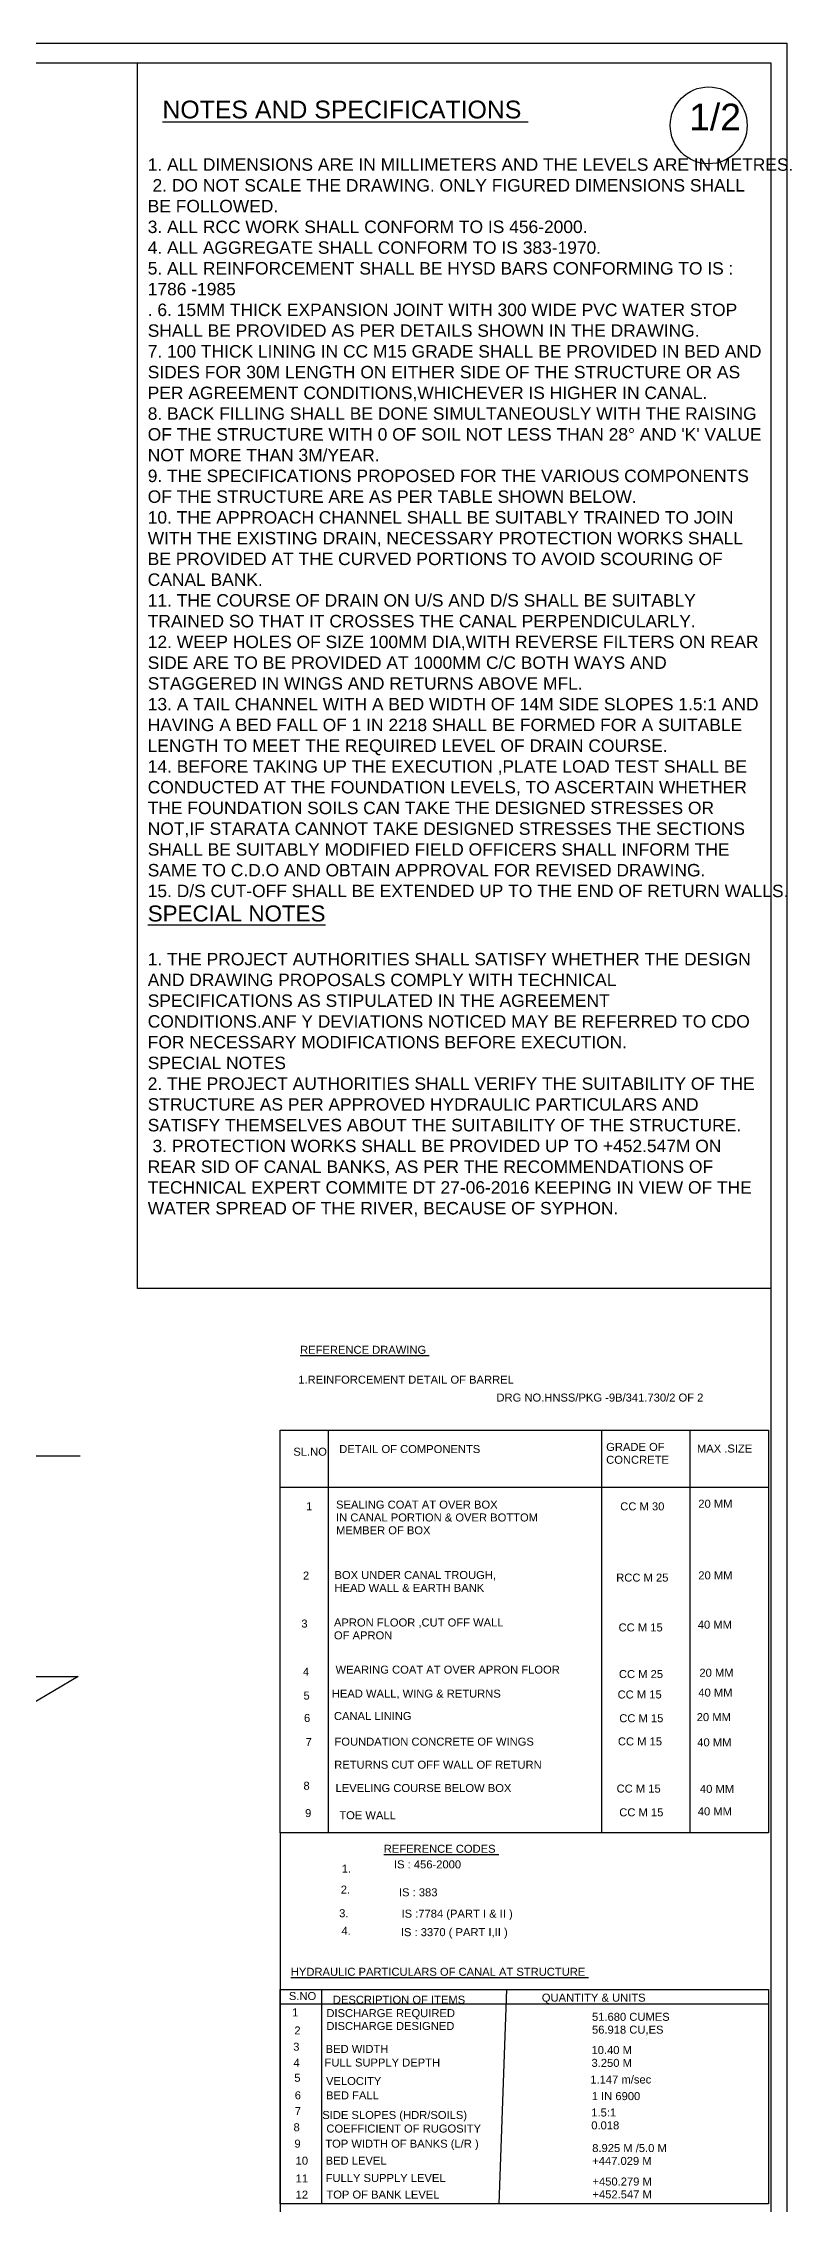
# Model space of a CAD drawing. Header units: millimetres. Extents: x 1443109 to 1578238, y 45507392 to 45603504.
# Drawn here: x 1557198 to 1578238, y 45542738 to 45603504 of the extents above; entities that cross this region are included whole.
import ezdxf

# ---------------------------------------------------------------- set-up
doc = ezdxf.new("R2010")
doc.units = ezdxf.units.MM
doc.header["$MEASUREMENT"] = 0
for name, color, linetype in [('DIMENSIONS', 7, 'Continuous'), ('DRAWING', 2, 'Continuous'), ('TEXT', 7, 'Continuous')]:
    doc.layers.add(name, color=color, linetype=linetype)
doc.styles.get("Standard").update_dxf_attribs({"font": 'arial.ttf', "height": 225})

msp = doc.modelspace()

# ---------------------------------------------------------------- linework, layer by layer
at = {"layer": 'DIMENSIONS', "color": 0}
msp.add_lwpolyline([(1577648.5, 45507856), (1443672.5, 45507856), (1443672.5, 45602955), (1577648.5, 45602955)], close=True, dxfattribs=at)
msp.add_circle((1575903, 45601195.5), 1080.5, dxfattribs=at)
at = {"layer": 'DRAWING', "color": 0}
msp.add_lwpolyline([(1443109, 45603504.5), (1578100, 45603504.5), (1578100, 45507392), (1443109, 45507392)], close=True, dxfattribs=at)
for points in [[(1577648.5, 45568496), (1559845.5, 45568496), (1559845.5, 45602955)], [(1556533, 45557588), (1558182, 45557588), (1554846.5, 45555616.5), (1556533, 45555616.5)]]:
    msp.add_lwpolyline(points, dxfattribs=at)
msp.add_lwpolyline([(1535384.5, 45577757), (1548140, 45577744.5, -0.3173887), (1554668, 45570503.5, -0.1210352), (1554692.5, 45568002), (1554692, 45563794.5), (1558240.5, 45563794.5)], format="xyb", dxfattribs=at)
at = {"layer": 'TEXT', "color": 0}
for points in [[(1563858.5, 45564516.5), (1577583, 45564516.5), (1577583, 45553196.5), (1563858.5, 45553196.5)], [(1563858.5, 45548793.5), (1577580, 45548793.5), (1577580, 45542761), (1563858.5, 45542761)]]:
    msp.add_lwpolyline(points, close=True, dxfattribs=at)
for points in [[(1565207.5, 45564516.5), (1565207.5, 45553196.5)], [(1572902.5, 45553196.5), (1572902.5, 45564516.5)], [(1575369, 45564516.5), (1575369, 45553196.5)], [(1563858.5, 45562916), (1577583, 45562916)], [(1563858.5, 45553196.5), (1563858.5, 45507918)], [(1563858.5, 45548382.5), (1577580, 45548382.5)], [(1565019, 45548793.5), (1565019, 45542761)], [(1570221.5, 45548793.5), (1570007.5, 45542761)]]:
    msp.add_lwpolyline(points, dxfattribs=at)

# ---------------------------------------------------------------- texts
at = {"layer": 'DIMENSIONS', "color": 0}
for s, height, p in [('%%UNOTES AND SPECIFICATIONS ', 500, (1560548.5, 45601391)), ('1/2', 750, (1575355.1, 45601055.8)), ('%%UREFERENCE DRAWING ', 225, (1564418.5, 45566660.5)), ('1.REINFORCEMENT DETAIL OF BARREL ', 225, (1564366.8, 45565821.5)), ('DRG NO.HNSS/PKG -9B/341.730/2 OF 2', 225, (1569937.7, 45565318.2))]:
    msp.add_text(s, height=height, dxfattribs=at).set_placement(p)
at = {"layer": 'DIMENSIONS', "color": 0, "insert": (1560135.5, 45600268.8), "char_height": 350, "width": 17204.805, "attachment_point": 1}
msp.add_mtext("1. ALL DIMENSIONS ARE IN MILLIMETERS AND THE LEVELS ARE IN METRES.\\P 2. DO NOT SCALE THE DRAWING. ONLY FIGURED DIMENSIONS SHALL BE FOLLOWED. \\P3. ALL RCC WORK SHALL CONFORM TO IS 456-2000. \\P4. ALL AGGREGATE SHALL CONFORM TO IS 383-1970. \\P5. ALL REINFORCEMENT SHALL BE HYSD BARS CONFORMING TO IS : 1786 -1985\\P. 6. 15MM THICK EXPANSION JOINT WITH 300 WIDE PVC WATER STOP SHALL BE PROVIDED AS PER DETAILS SHOWN IN THE DRAWING. \\P7. 100 THICK LINING IN CC M15 GRADE SHALL BE PROVIDED IN BED AND SIDES FOR 30M LENGTH ON EITHER SIDE OF THE STRUCTURE OR AS PER AGREEMENT CONDITIONS,WHICHEVER IS HIGHER IN CANAL. \\P8. BACK FILLING SHALL BE DONE SIMULTANEOUSLY WITH THE RAISING OF THE STRUCTURE WITH 0 OF SOIL NOT LESS THAN 28° AND 'K' VALUE NOT MORE THAN 3M/YEAR. \\P9. THE SPECIFICATIONS PROPOSED FOR THE VARIOUS COMPONENTS OF THE STRUCTURE ARE AS PER TABLE SHOWN BELOW. \\P10. THE APPROACH CHANNEL SHALL BE SUITABLY TRAINED TO JOIN WITH THE EXISTING DRAIN, NECESSARY PROTECTION WORKS SHALL BE PROVIDED AT THE CURVED PORTIONS TO AVOID SCOURING OF CANAL BANK. \\P11. THE COURSE OF DRAIN ON U/S AND D/S SHALL BE SUITABLY TRAINED SO THAT IT CROSSES THE CANAL PERPENDICULARLY. \\P12. WEEP HOLES OF SIZE 100MM DIA,WITH REVERSE FILTERS ON REAR SIDE ARE TO BE PROVIDED AT 1000MM C/C BOTH WAYS AND STAGGERED IN WINGS AND RETURNS ABOVE MFL. \\P13. A TAIL CHANNEL WITH A BED WIDTH OF 14M SIDE SLOPES 1.5:1 AND HAVING A BED FALL OF 1 IN 2218 SHALL BE FORMED FOR A SUITABLE LENGTH TO MEET THE REQUIRED LEVEL OF DRAIN COURSE. \\P14. BEFORE TAKING UP THE EXECUTION ,PLATE LOAD TEST SHALL BE CONDUCTED AT THE FOUNDATION LEVELS, TO ASCERTAIN WHETHER THE FOUNDATION SOILS CAN TAKE THE DESIGNED STRESSES OR NOT,IF STARATA CANNOT TAKE DESIGNED STRESSES THE SECTIONS SHALL BE SUITABLY MODIFIED FIELD OFFICERS SHALL INFORM THE SAME TO C.D.O AND OBTAIN APPROVAL FOR REVISED DRAWING. \\P15. D/S CUT-OFF SHALL BE EXTENDED UP TO THE END OF RETURN WALLS. \\P{\\H1.2857x;\\LSPECIAL NOTES }\\P\\P1. THE PROJECT AUTHORITIES SHALL SATISFY WHETHER THE DESIGN AND DRAWING PROPOSALS COMPLY WITH TECHNICAL SPECIFICATIONS AS STIPULATED IN THE AGREEMENT CONDITIONS.ANF Y DEVIATIONS NOTICED MAY BE REFERRED TO CDO FOR NECESSARY MODIFICATIONS BEFORE EXECUTION. \\PSPECIAL NOTES  \\P2. THE PROJECT AUTHORITIES SHALL VERIFY THE SUITABILITY OF THE STRUCTURE AS PER APPROVED HYDRAULIC PARTICULARS AND SATISFY THEMSELVES ABOUT THE SUITABILITY OF THE STRUCTURE.\\P 3. PROTECTION WORKS SHALL BE PROVIDED UP TO +452.547M ON REAR SID OF CANAL BANKS, AS PER THE RECOMMENDATIONS OF TECHNICAL EXPERT COMMITE DT 27-06-2016 KEEPING IN VIEW OF THE WATER SPREAD OF THE RIVER, BECAUSE OF SYPHON. ", dxfattribs=at)
at = {"layer": 'TEXT', "color": 0}
for s, p in [('DETAIL OF COMPONENTS ', (1565518.4, 45563870.5)), ('GRADE OF ', (1573022, 45563930.5)), ('MAX .SIZE ', (1575573.2, 45563885.5)), ('SL.NO ', (1564228, 45563795.5)), ('CONCRETE ', (1573022, 45563569.1)), ('1', (1564588.4, 45562263.5)), ('SEALING COAT AT OVER BOX ', (1565429.6, 45562308.9)), ('CC M 30', (1573417.6, 45562259.6)), ('20 MM', (1575612.4, 45562334.1)), ('MEMBER OF BOX', (1565429.6, 45561586)), ('IN CANAL PORTION & OVER BOTTOM ', (1565429.6, 45561947.4)), ('2', (1564498.3, 45560314)), ('BOX UNDER CANAL TROUGH,', (1565384.6, 45560329.4)), ('RCC M 25', (1573304.7, 45560256.8)), ('20 MM', (1575612.4, 45560319.1)), ('HEAD WALL & EARTH BANK ', (1565384.6, 45559968)), ('3', (1564453.3, 45558964.4)), ('APRON FLOOR ,CUT OFF WALL', (1565369.6, 45558994.8)), ('OF APRON ', (1565369.6, 45558633.4)), ('CC M 15', (1573370.6, 45558855.8)), ('40 MM', (1575597.1, 45558933.5)), ('4', (1564498.3, 45557614.8)), ('WEARING COAT AT OVER APRON FLOOR ', (1565414.8, 45557669.7)), ('CC M 25', (1573380.4, 45557544.5)), ('20 MM', (1575642.5, 45557582.4)), ('5', (1564513.3, 45556940)), ('HEAD WALL, WING & RETURNS', (1565309.7, 45556994.9)), ('CC M 15', (1573342.8, 45556970.9)), ('40 MM', (1575612.2, 45557023.8)), ('6', (1564528.3, 45556310.1)), ('CANAL LINING ', (1565369.8, 45556365.1)), ('CC M 15', (1573389.8, 45556303.3)), ('20 MM', (1575567.3, 45556334.4)), ('7', (1564573.4, 45555635.3)), ('FOUNDATION CONCRETE OF WINGS ', (1565384.8, 45555645.3)), ('CC M 15', (1573352, 45555651.5)), ('40 MM', (1575582.1, 45555625.4)), ('RETURNS CUT OFF WALL OF RETURN ', (1565377.8, 45554996.9)), ('8', (1564513.3, 45554405.7)), ('LEVELING COURSE BELOW BOX', (1565414.8, 45554340.7)), ('CC M 15', (1573314.4, 45554325.7)), ('40 MM', (1575657.3, 45554317.2)), ('9', (1564558.7, 45553636.6)), ('TOE WALL ', (1565519.8, 45553575.9)), ('CC M 15', (1573389.7, 45553658.1)), ('40 MM', (1575597.1, 45553685.6)), ('%%UREFERENCE CODES ', (1566769.5, 45552633)), ('1.', (1565589.3, 45552073.6)), ('IS : 456-2000', (1567057, 45552194.6)), ('2.', (1565562.8, 45551486.7)), ('IS : 383', (1567196.5, 45551409.6)), ('3.', (1565516.3, 45550820.7)), ('IS :7784 (PART I & II )', (1567269.5, 45550809.7)), ('4.', (1565582.8, 45550326.8)), ('IS : 3370 ( PART I,II )', (1567250, 45550289.3)), ('%%UHYDRAULIC PARTICULARS OF CANAL AT STRUCTURE ', (1564158, 45549176)), ('S.NO ', (1564103.3, 45548494)), ('DESCRIPTION OF ITEMS ', (1565339, 45548389.9)), ('QUANTITY & UNITS ', (1571213.3, 45548448.4)), ('1', (1564192, 45548034.2)), ('2', (1564257.5, 45547525.8)), ('DISCHARGE REQUIRED', (1565157.3, 45548013.1)), ('DISCHARGE DESIGNED ', (1565157.3, 45547651.6)), ('51.680 CUMES', (1572623.1, 45547909.1)), ('56.918 CU,ES', (1572623.1, 45547547.6)), ('3', (1564224.5, 45547068.8)), ('BED WIDTH ', (1565136.3, 45547006.2)), ('10.40 M', (1572609.6, 45546975.2)), ('4', (1564232, 45546619.4)), ('FULL SUPPLY DEPTH', (1565104.8, 45546623.7)), ('3.250 M', (1572609.6, 45546613.8)), ('5', (1564254.5, 45546195.4)), ('6', (1564269, 45545703)), ('VELOCITY', (1565146.8, 45546104.3)), ('BED FALL ', (1565146.8, 45545700.9)), ('1.147 m/sec', (1572577.1, 45546146.8)), ('1 IN 6900', (1572616.6, 45545679.9)), ('7', (1564269, 45545258)), ('SIDE SLOPES (HDR/SOILS)', (1565041.8, 45545149.9)), ('1.5:1', (1572603.1, 45545219.4)), ('8', (1564233.5, 45544805.1)), ('COEFFICIENT OF RUGOSITY', (1565157.3, 45544768)), ('0.018', (1572603.1, 45544858)), ('9', (1564260, 45544344.6)), ('10', (1564293, 45543864.6)), ('TOP WIDTH OF BANKS (L/R )', (1565125.8, 45544343)), ('BED LEVEL ', (1565136.3, 45543866.1)), ('8.925 M /5.0 M', (1572629.6, 45544219.5)), ('+447.029 M', (1572629.6, 45543858.1)), ('11', (1564293, 45543364.6)), ('FULLY SUPPLY LEVEL ', (1565136.3, 45543378.1)), ('+450.279 M', (1572636.1, 45543279.2)), ('12', (1564293, 45542910.6)), ('TOP OF BANK LEVEL', (1565157.3, 45542911.7)), ('+452.547 M', (1572636.1, 45542917.7))]:
    msp.add_text(s, height=225, dxfattribs=at).set_placement(p)

doc.saveas('drawing.dxf')
